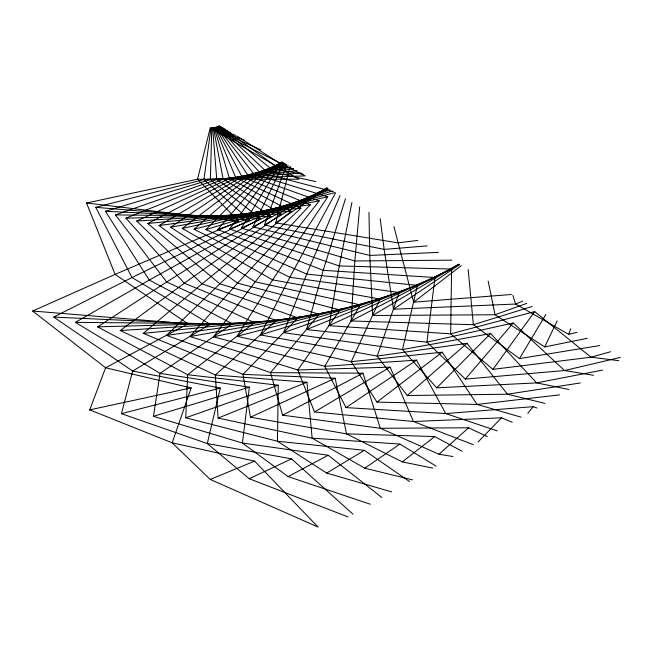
<?xml version="1.0" encoding="UTF-8"?>
<svg xmlns="http://www.w3.org/2000/svg" width="653" height="653" viewBox="0 0 653 653"><rect width="100%" height="100%" fill="white"/><g stroke="black" fill="none" stroke-linecap="round" stroke-linejoin="round"><path stroke-width="0.98" d="M244.075 140.166L212.6 127.817L216.772 179.534L270.93 216.437L166.686 281.974L97.591 326.859L187.648 374.708L278.284 385.229L277.419 441.24L326.68 473.082L391.637 491.872M620.35 357.403L564.519 370.537L465.344 379.099L426.98 342.139L434.98 277.525L323.211 270.318L217.751 229.554L270.44 168.343L282.006 162.066L275.509 166.066L229.587 229.064L339.266 265.926L451.607 269.069L450.643 333.846L492.958 369.345L590.998 357.199L610.555 351.755M409.521 481.547L364.35 450.301L277.419 441.24L185.738 417.789L187.648 374.708L254.368 322.631L166.686 281.974L115.483 214.919L216.772 179.534L296.976 170.711M532.146 306.486L473.36 324.712L351.134 320.982L354.816 260.963L359.672 206.903M260.825 149.839L211.809 127.882L210.356 179.665L260.392 218.453L149.235 280.072L75.381 322.37L160.058 373.394L249.373 387.18L242.41 443.036L288.12 476.608L370.251 504.214M381.874 497.504L328.19 455.239L242.41 443.036L153.471 416.312L160.058 373.394L232.313 323.831L149.235 280.072L105.419 211.303L210.356 179.665L301.025 173.045M618.848 360.685L590.998 357.199L534.676 311.595L450.643 333.846L329.063 325.684L339.266 265.926L351.926 202.43M451.9 260.155L354.816 260.963L241.341 228.15L280.325 163.609L282.292 162.23L265.126 170.425L205.891 229.611L306.714 274.121L417.471 285.361L402.46 349.559L436.735 387.833L536.635 382.887L602.523 370.12M352.979 514.189L291.556 458.855L207.287 443.567L121.425 413.675L132.665 371.075L210.168 324.231L132.004 277.549L95.762 207.328L203.932 179.551L249.658 220.077L132.004 277.549L53.701 317.08L132.665 371.075L220.306 388.07L207.287 443.567L249.242 478.739L348.155 516.972M417.789 240.459L397.799 242.834L275.688 222.877L290.087 166.727M593.553 375.295L564.519 370.537L513.266 322.982L426.98 342.139L306.526 329.594L323.211 270.318L345.461 198.7M282.863 162.564L259.6 172.319L194.047 229.236L289.826 277.313L399.146 292.552L377.181 356.081L407.227 395.522L507.471 394.208L580.248 382.976M191.198 387.906L172.172 442.824L210.225 479.441L318.035 527.036L254.613 461.132L172.172 442.824L89.73 409.872L105.582 367.77L188.023 323.831L115.091 274.399L86.555 203.001L197.541 179.208L299.009 179.208L210.225 127.947L197.541 179.208L238.761 221.31L115.091 274.399L32.65 311.016L105.582 367.77L191.198 387.906L89.73 409.872M380.209 218.763L384.144 249.397L393.514 309.204L515.584 304.053L568.673 334.352L570.706 328.745M427.193 245.887L384.144 249.397L264.441 225.048L286.675 164.76M568.983 389.482L536.635 382.887L490.656 333.569L402.46 349.559L283.606 332.671L306.714 274.121L340.042 195.573M283.745 163.07L253.886 174.008L182.269 228.436L272.619 279.892L380.079 299.058L351.249 361.664L376.936 402.117L477.123 404.444L559.645 394.869M368.969 212.274L369.794 255.445L372.643 315.472L495.031 314.762L544.716 346.923L557.156 320.925M438.424 252.376L369.794 255.445L252.972 226.803L283.826 163.119M544.888 403.391L507.471 394.208L466.944 343.315L377.181 356.081L260.408 334.916L289.826 277.313L335.52 192.962M284.937 163.756L247.993 175.486L170.588 227.211L255.176 281.835L360.342 304.869L324.745 366.3L345.992 407.611L445.73 413.561L533.264 406.664L536.913 407.994M468.168 269.542L473.36 324.712L519.453 358.603L545.867 314.403M521.037 417.161L477.123 404.444L442.22 352.187L351.249 361.664L236.998 336.311L272.619 279.892L327.765 196.806L253.886 174.008L217.016 126.804L222.061 127.457M286.479 164.646L241.953 176.751L159.079 225.563L237.553 283.149L340.001 309.946L297.809 369.965L314.509 411.961L413.414 421.52L501.512 417.814L512.205 422.262M492.958 369.345L534.676 311.595M497.251 430.89L445.73 413.561L416.581 360.138L324.745 366.3L213.49 336.858L255.176 281.835L319.252 200.92L247.993 175.486L216.331 127.041L223.391 128.225M288.406 165.756L235.782 177.787L147.766 223.497L219.832 283.818L319.154 314.281L270.522 372.651L282.618 415.169L380.291 428.286L468.617 427.788L487.309 436.637M527.763 413.276L533.264 406.664M465.344 379.099L513.266 322.982M473.327 444.701L413.414 421.52L390.127 367.149L297.809 369.965L189.958 336.548L237.553 283.149L310.306 204.716L241.953 176.751L215.629 127.245L225.122 129.221M290.748 167.111L229.521 178.604L136.697 221.032L202.063 283.843L297.874 317.848L242.989 374.34L250.45 417.218L346.49 433.845L434.694 436.555L462.022 451.231M478.078 441.959L501.512 417.814M436.735 387.833L490.656 333.569M452.88 456.512L439.012 454.243L380.291 428.286L362.962 373.181L270.522 372.651L166.515 335.389L219.832 283.818L300.96 208.176L235.782 177.787L214.886 127.433L227.456 130.567M293.572 168.743L223.171 179.183L125.923 218.167L184.326 283.231L276.26 320.631L215.327 375.026L218.102 418.083L312.15 438.163L399.897 444.064L436.163 466.16M439.012 454.243L468.617 427.788M407.227 395.522L466.944 343.315M432.817 468.095L402.281 461.883L346.49 433.845L335.185 378.218L242.989 374.34L143.244 333.373L202.063 283.843L291.254 211.294L229.521 178.604L214.143 127.588L230.746 132.469M402.281 461.883L434.694 436.555M393.955 226.697L413.659 302.184L461.312 265.583M376.936 402.117L442.22 352.187M412.451 479.857L364.782 468.168L312.15 438.163L306.926 382.242L215.327 375.026L120.242 330.532L184.326 283.231L281.231 214.053L223.171 179.183L213.376 127.71L235.725 135.342M364.782 468.168L399.897 444.064M275.688 222.877L327.186 188.146M393.514 309.204L459.581 264.587M345.992 407.611L416.581 360.138M326.68 473.082L364.35 450.301M264.441 225.048L326.851 187.958M372.643 315.472L458.847 264.163M314.509 411.961L390.127 367.149M288.12 476.608L328.19 455.239M252.972 226.803L326.965 188.023M351.134 320.982L459.1 264.31M282.618 415.169L362.962 373.181M249.242 478.739L291.556 458.855M329.063 325.684L451.607 269.069M241.341 228.15L327.561 188.366M250.45 417.218L335.185 378.218M210.225 479.441L254.613 461.132M522.808 301.09L515.584 304.053L512.842 295.336M229.587 229.064L328.622 188.978M306.526 329.594L434.98 277.525M218.102 418.083L306.926 382.242M526.783 303.384L495.031 314.762L488.175 281.092M283.606 332.671L417.471 285.361M217.751 229.554L330.181 189.876M185.738 417.789L278.284 385.229M260.408 334.916L399.146 292.552M205.891 229.611L332.271 191.084M153.471 416.312L249.373 387.18M236.998 336.311L380.079 299.058M194.047 229.236L334.94 192.627M121.425 413.675L220.306 388.07M568.673 334.352L576.925 332.336M213.49 336.858L360.342 304.869M182.269 228.436L327.765 196.806M544.716 346.923L587.276 338.311M170.588 227.211L319.252 200.92M189.958 336.548L340.001 309.946M519.453 358.603L599.821 345.551M159.079 225.563L310.306 204.716M166.515 335.389L319.154 314.281M147.766 223.497L300.96 208.176M143.244 333.373L297.874 317.848M413.659 302.184L511.364 294.487M136.697 221.032L291.254 211.294M120.242 330.532L276.26 320.631M125.923 218.167L281.231 214.053M97.591 326.859L254.368 322.631M115.483 214.919L270.93 216.437M75.381 322.37L232.313 323.831M219.49 125.972L218.91 125.964L270.44 168.343L303.041 174.212M105.419 211.303L260.392 218.453M53.701 317.08L210.168 324.231M220.167 126.364L218.306 126.266L265.126 170.425L315.905 181.64M95.762 207.328L249.658 220.077M32.65 311.016L188.023 323.831M221.008 126.853L217.678 126.543L259.6 172.319L333.463 191.778M285.622 164.156L280.325 163.609L236.851 135.995M86.555 203.001L238.761 221.31M293.27 168.564L275.509 166.066L221.71 127.253M211.017 127.931L203.932 179.551L305.204 175.869L211.017 127.931"/></g></svg>
